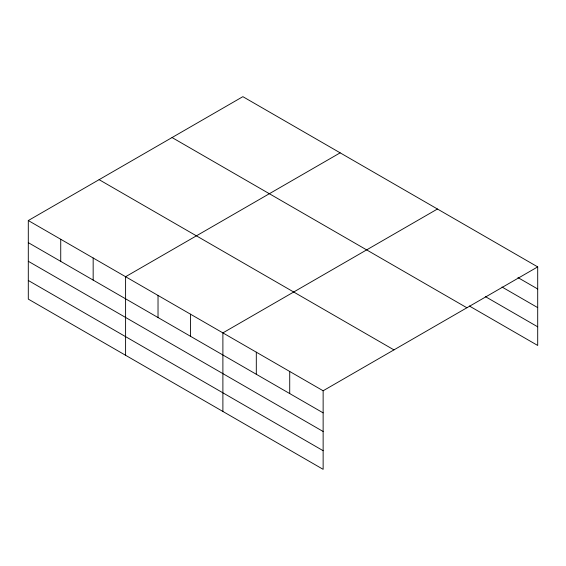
<?xml version="1.0" encoding="UTF-8"?>
<svg xmlns="http://www.w3.org/2000/svg" width="566" height="566" viewBox="0 0 566 566"><rect width="100%" height="100%" fill="white"/><g stroke="black" fill="none" stroke-linecap="round" stroke-linejoin="round"><path stroke-width="0.85" d="M323.136 431.497L323.136 390.766L28.3 220.542L28.3 299.11L323.136 469.334L323.136 431.497L28.3 261.28M469.348 305.994L537.7 345.458L537.7 266.89L242.864 96.666L28.3 220.542M340.159 152.841L125.595 276.717L125.595 355.285M437.454 209.01L222.891 332.893L222.891 411.461M323.136 390.766L537.7 266.89M517.954 277.588L537.7 288.985M502.007 287.012L537.7 307.621M485.303 296.57L537.7 326.823M172.057 137.545L466.893 307.77M99.107 179.663L393.943 349.887M28.3 242.644L323.136 412.862M28.3 280.474L323.136 450.699M289.721 371.473L289.721 393.575M256.306 352.179L256.306 374.282M190.459 314.165L190.459 336.268M158.027 295.445L158.027 317.54M93.164 257.99L93.164 280.092M60.732 239.269L60.732 261.372"/></g></svg>
